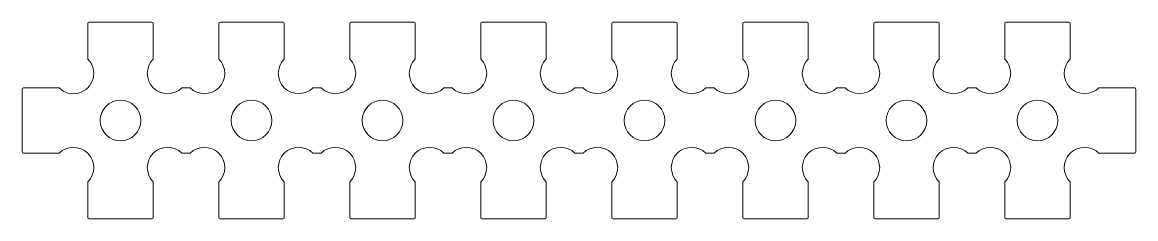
# Model space of a CAD drawing. Extents: x -42.5 to 42.5, y -7.5 to 7.5.
import ezdxf

# ---------------------------------------------------------------- set-up
doc = ezdxf.new("R2010")
doc.units = 0
doc.layers.get('0').update_dxf_attribs({"lineweight": 0})
doc.layers.add('holes', color=1, linetype='Continuous', lineweight=0)

msp = doc.modelspace()

# ---------------------------------------------------------------- linework, layer by layer
at = {"flags": 128}
msp.add_lwpolyline([(-37.4, -7.5, -0.414214), (-37.5, -7.4), (-37.5, -4.692, 1), (-39.692, -2.5), (-42.4, -2.5, -0.414214), (-42.5, -2.4), (-42.5, 2.4, -0.414214), (-42.4, 2.5), (-39.692, 2.5, 1), (-37.5, 4.692), (-37.5, 7.4, -0.414214), (-37.4, 7.5), (-32.6, 7.5, -0.414214), (-32.5, 7.4), (-32.5, 4.692, 1), (-30.308, 2.5), (-29.692, 2.5, 1), (-27.5, 4.692), (-27.5, 7.4, -0.414214), (-27.4, 7.5), (-22.6, 7.5, -0.414214), (-22.5, 7.4), (-22.5, 4.692, 1), (-20.308, 2.5), (-19.692, 2.5, 1), (-17.5, 4.692), (-17.5, 7.4, -0.414214), (-17.4, 7.5), (-12.6, 7.5, -0.414214), (-12.5, 7.4), (-12.5, 4.692, 1), (-10.308, 2.5), (-9.692, 2.5, 1), (-7.5, 4.692), (-7.5, 7.4, -0.414214), (-7.4, 7.5), (-2.6, 7.5, -0.414214), (-2.5, 7.4), (-2.5, 4.692, 1), (-0.308, 2.5), (0.308, 2.5, 1), (2.5, 4.692), (2.5, 7.4, -0.414214), (2.6, 7.5), (7.4, 7.5, -0.414214), (7.5, 7.4), (7.5, 4.692, 1), (9.692, 2.5), (10.308, 2.5, 1), (12.5, 4.692), (12.5, 7.4, -0.414214), (12.6, 7.5), (17.4, 7.5, -0.414214), (17.5, 7.4), (17.5, 4.692, 1), (19.692, 2.5), (20.308, 2.5, 1), (22.5, 4.692), (22.5, 7.4, -0.414214), (22.6, 7.5), (27.4, 7.5, -0.414214), (27.5, 7.4), (27.5, 4.692, 1), (29.692, 2.5), (30.308, 2.5, 1), (32.5, 4.692), (32.5, 7.4, -0.414214), (32.6, 7.5), (37.4, 7.5, -0.414214), (37.5, 7.4), (37.5, 4.692, 1), (39.692, 2.5), (42.4, 2.5, -0.414214), (42.5, 2.4), (42.5, -2.4, -0.414214), (42.4, -2.5), (39.692, -2.5, 1), (37.5, -4.692), (37.5, -7.4, -0.414214), (37.4, -7.5), (32.6, -7.5, -0.414214), (32.5, -7.4), (32.5, -4.692, 1), (30.308, -2.5), (29.692, -2.5, 1), (27.5, -4.692), (27.5, -7.4, -0.414214), (27.4, -7.5), (22.6, -7.5, -0.414214), (22.5, -7.4), (22.5, -4.692, 1), (20.308, -2.5), (19.692, -2.5, 1), (17.5, -4.692), (17.5, -7.4, -0.414214), (17.4, -7.5), (12.6, -7.5, -0.414214), (12.5, -7.4), (12.5, -4.692, 1), (10.308, -2.5), (9.692, -2.5, 1), (7.5, -4.692), (7.5, -7.4, -0.414214), (7.4, -7.5), (2.6, -7.5, -0.414214), (2.5, -7.4), (2.5, -4.692, 1), (0.308, -2.5), (-0.308, -2.5, 1), (-2.5, -4.692), (-2.5, -7.4, -0.414214), (-2.6, -7.5), (-7.4, -7.5, -0.414214), (-7.5, -7.4), (-7.5, -4.692, 1), (-9.692, -2.5), (-10.308, -2.5, 1), (-12.5, -4.692), (-12.5, -7.4, -0.414214), (-12.6, -7.5), (-17.4, -7.5, -0.414214), (-17.5, -7.4), (-17.5, -4.692, 1), (-19.692, -2.5), (-20.308, -2.5, 1), (-22.5, -4.692), (-22.5, -7.4, -0.414214), (-22.6, -7.5), (-27.4, -7.5, -0.414214), (-27.5, -7.4), (-27.5, -4.692, 1), (-29.692, -2.5), (-30.308, -2.5, 1), (-32.5, -4.692), (-32.5, -7.4, -0.414214), (-32.6, -7.5), (-37.4, -7.5)], format="xyb", dxfattribs=at)
at = {"layer": 'holes'}
for centre in [(-35, 0), (-25, 0), (-15, 0), (-5, 0), (5, 0), (15, 0), (25, 0), (35, 0)]:
    msp.add_circle(centre, 1.55, dxfattribs=at)

doc.saveas('drawing.dxf')
